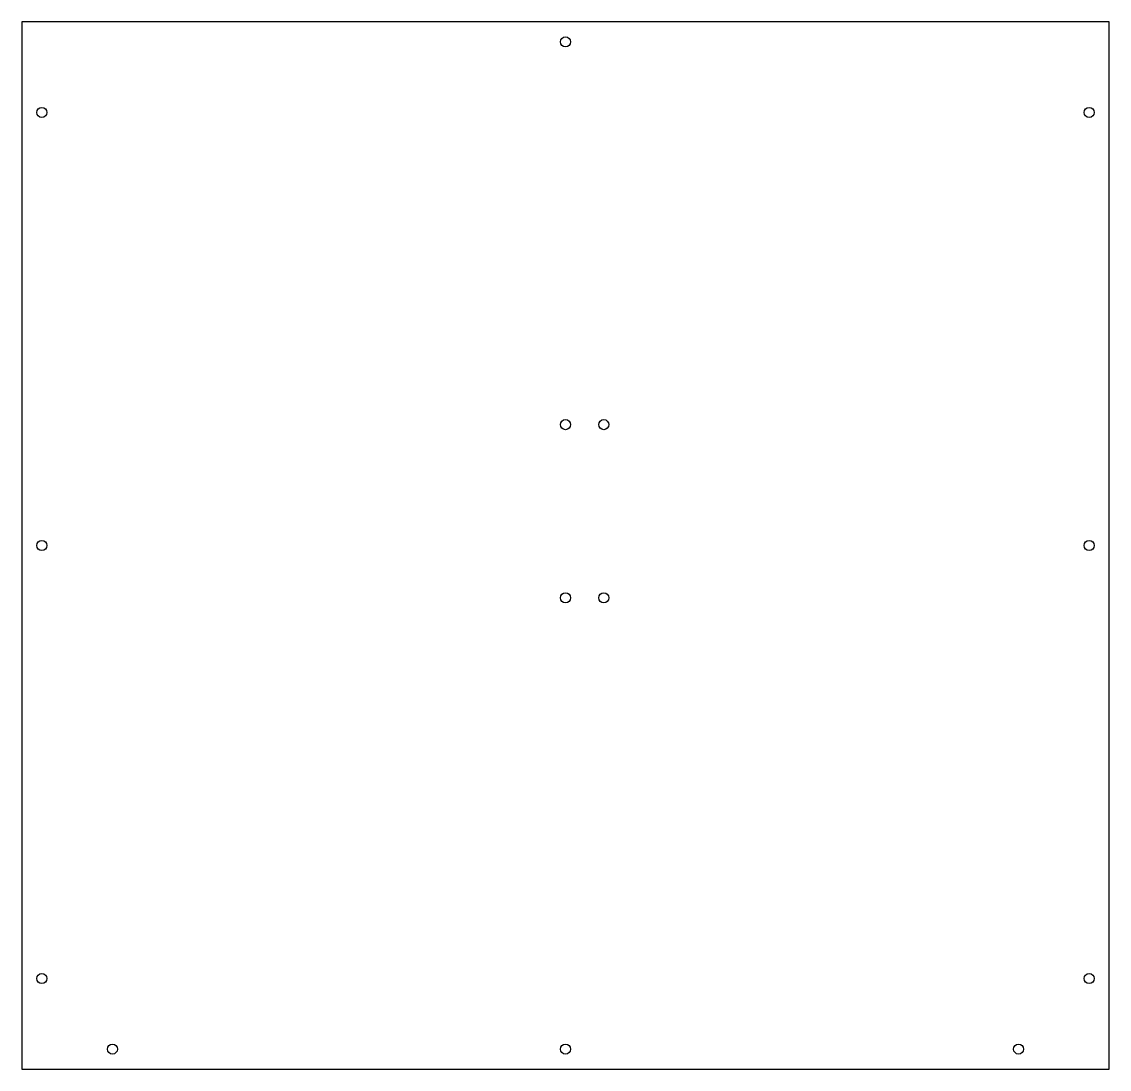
# Model space of a CAD drawing. Header units: millimetres. Extents: x 0 to 540, y -520 to 0.
import ezdxf

# ---------------------------------------------------------------- set-up
doc = ezdxf.new("R2010")
doc.units = ezdxf.units.MM
doc.layers.get('0').update_dxf_attribs({"linetype": 'CONTINUOUS'})

msp = doc.modelspace()

# ---------------------------------------------------------------- linework, layer by layer
msp.add_lwpolyline([(540, 0), (0, 0), (0, -520), (540, -520)], close=True)
for centre in [(270, -10), (10, -45), (10, -45), (530, -45), (270, -200), (289, -200), (10, -260), (530, -260), (270, -286), (289, -286), (10, -475), (10, -475), (530, -475), (45, -510), (270, -510), (495, -510)]:
    msp.add_circle(centre, 2.5)

doc.saveas('drawing.dxf')
